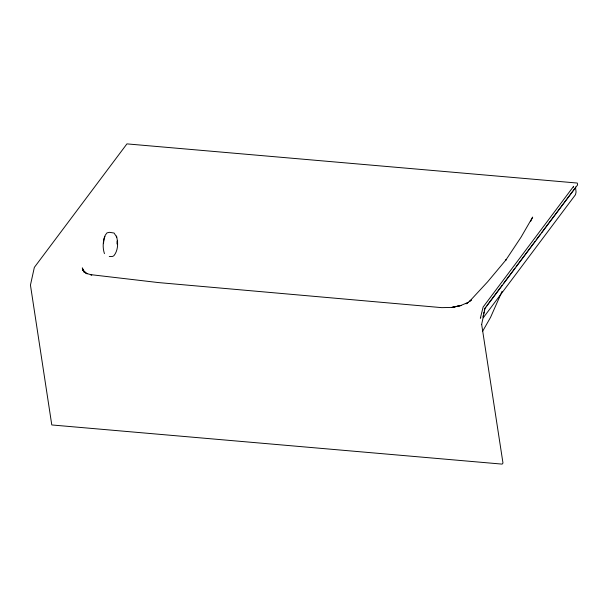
<?xml version="1.0" encoding="UTF-8"?>
<svg xmlns="http://www.w3.org/2000/svg" width="608" height="608" viewBox="0 0 608 608"><rect width="100%" height="100%" fill="white"/><g stroke="black" fill="none" stroke-linecap="round" stroke-linejoin="round"><path stroke-width="0.91" d="M573.321 187.203L573.625 186.284L483.124 307.04L480.343 318.242L480.814 317.429M117.01 243.975L117.078 241.011M483.033 316.73L483.337 315.172M483.649 313.622L483.953 312.064M484.295 310.414L484.69 308.598L485.807 307.063M575.198 187.963L541.644 232.59M530.746 221.198L532.669 217.079L521.071 237.143L505.841 260.08L506.365 259.426L487.677 281.762L469.323 301.598L471.344 300.04L466.1 303.848M502.094 291.3L490.542 317.384L482.486 331.497M104.926 236.649L104.158 238.169L103.451 243.686M486.894 305.611L502.216 285.182M503.325 283.708L514.953 268.189M516.07 266.699L530.032 248.079M530.586 247.342L535.01 241.444M536.112 239.962L540.535 234.065M483.254 317.771L575.518 194.659L576.065 192.037L575.495 186.945M467.134 303.156L468.342 302.328L460.568 305.596L452.01 307.405L461.191 305.444L451.957 307.397L441.826 307.648L158.437 282.576L90.493 274.618L91.785 274.991L86.268 273.334L82.528 269.967L86.268 273.334M109.273 256.485L112.609 256.432L113.871 255.732C118.241 250.382 118.362 242.41 116.386 236.041L116.774 237.15L114.068 233.039L109.546 232.317L107 232.879L105.29 235.144C102.843 240.928 102.471 247.661 104.439 253.642M83.843 271.183L87.028 273.874M84.314 272.012L82.285 267.892L83.858 272.08M481.665 324.406L502.976 463.022L502.155 464.117L51.786 424.954L30.446 285.099L34.352 267.376L126.935 143.883L577.311 183.046L577.6 184.923L485.024 308.416L481.665 324.406"/></g></svg>
